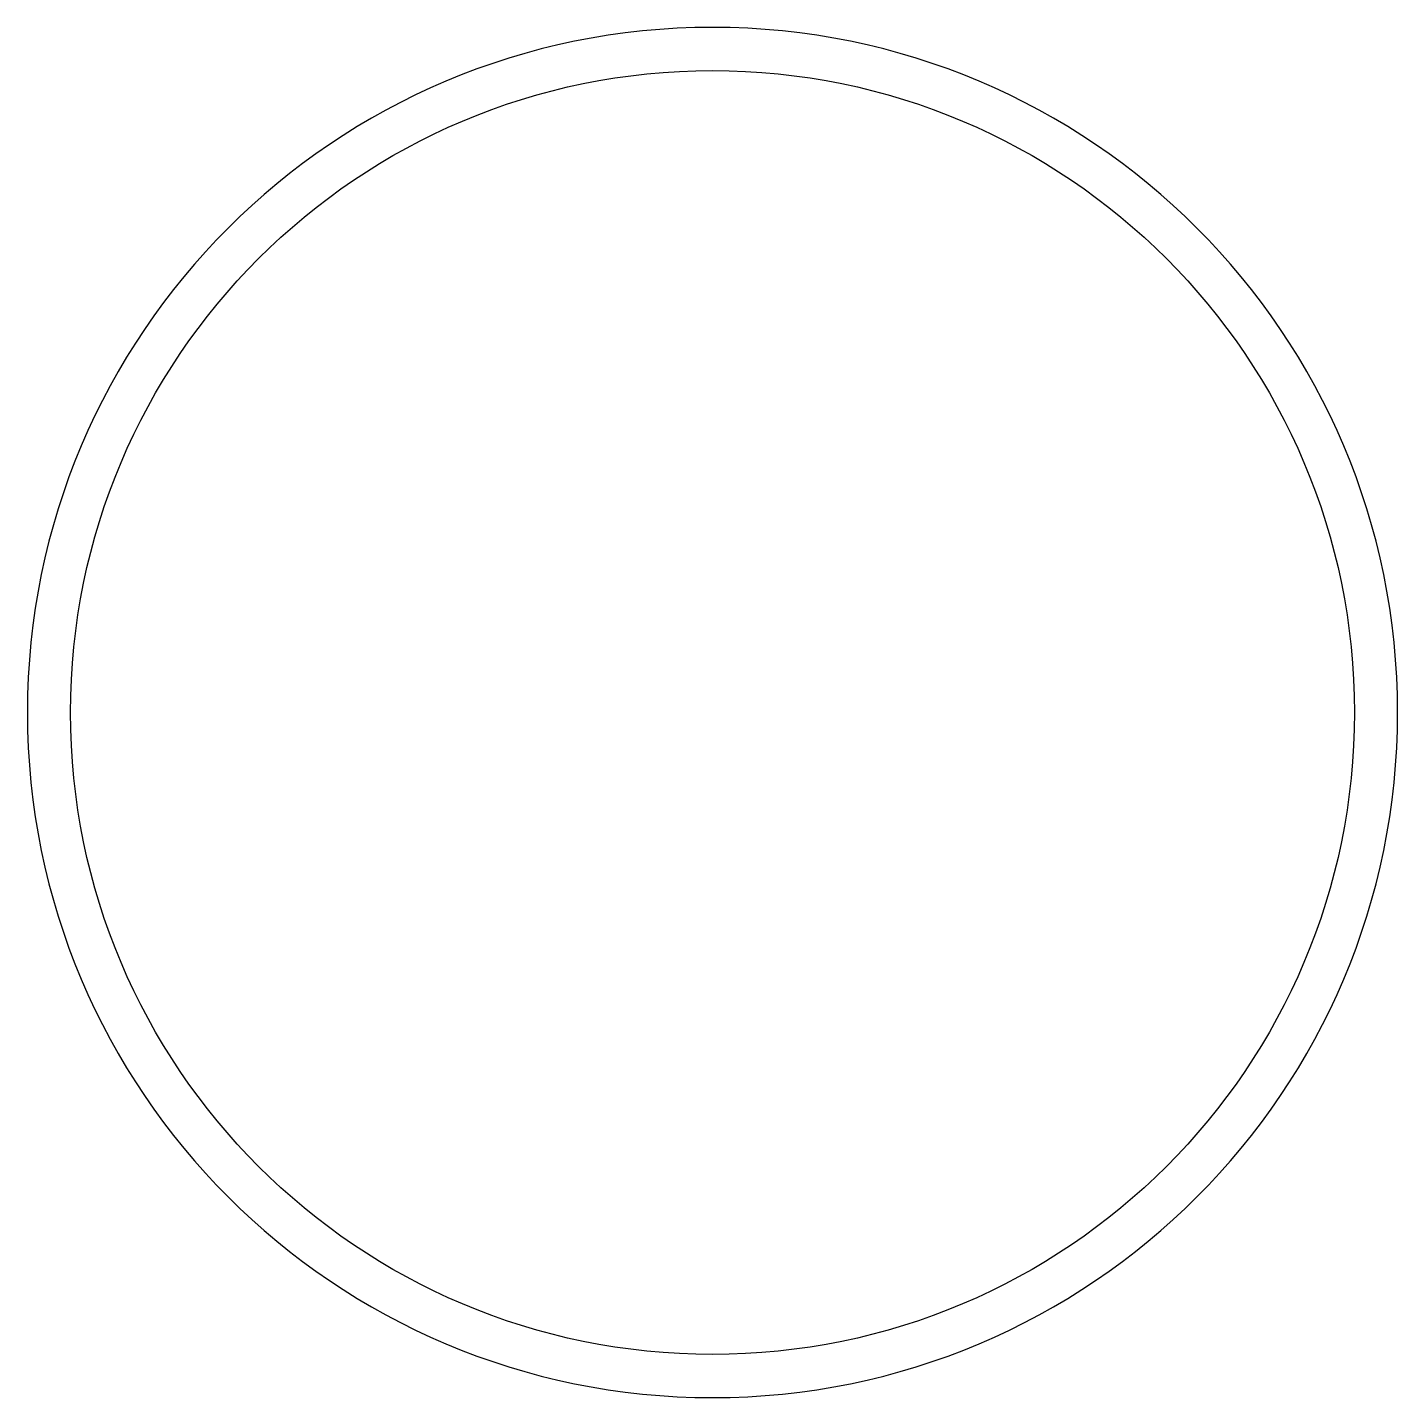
# Model space of a CAD drawing. Header units: millimetres. Extents: x 0 to 63.5, y 0 to 63.5.
import ezdxf

# ---------------------------------------------------------------- set-up
doc = ezdxf.new("R2010")
doc.units = ezdxf.units.MM
doc.layers.add('CUT', color=7, linetype='CONTINUOUS')
doc.layers.add('HOLE', color=7, linetype='CONTINUOUS')

msp = doc.modelspace()

# ---------------------------------------------------------------- linework, layer by layer
at = {"layer": 'CUT'}
msp.add_lwpolyline([(0, 31.75, 1), (63.5, 31.75, 1)], format="xyb", close=True, dxfattribs=at)
at = {"layer": 'HOLE'}
msp.add_lwpolyline([(2, 31.75, -1), (61.5, 31.75, -1)], format="xyb", close=True, dxfattribs=at)

doc.saveas('drawing.dxf')
